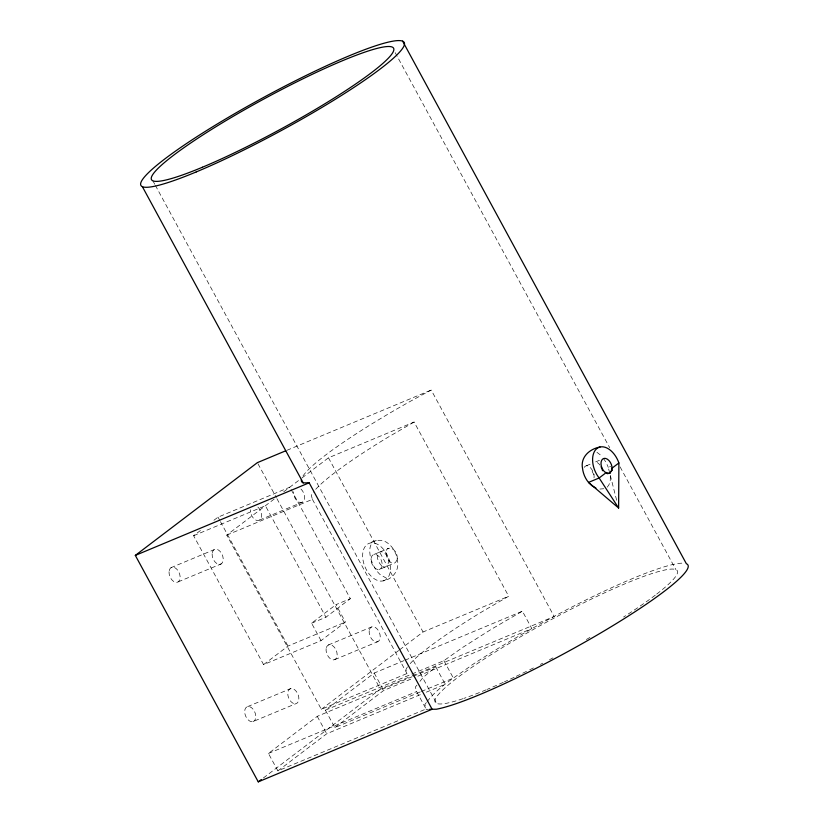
<?xml version="1.0" encoding="UTF-8"?>
<svg xmlns="http://www.w3.org/2000/svg" width="823" height="823" viewBox="0 0 823 823"><rect width="100%" height="100%" fill="white"/><g stroke="black" fill="none" stroke-linecap="round" stroke-linejoin="round"><path stroke-width="0.62" stroke-dasharray="4.12 3.09" d="M607.271 487.123C610.347 483.986 610.728 479.223 610.1 475.066M416.911 685.148L415.378 687.04L416.613 691.577L426.067 708.994L277.896 770.873L268.442 753.446L317.256 716.339L412.076 676.753M419.967 681.351L423.022 677.555L435.779 666.856L445.233 684.273L426.273 692.194M426.365 702.564L424.843 704.457L426.16 709.323L428.536 709.292M427.127 701.618C438.978 686.145 456.59 676.475 471.96 664.963C503.11 644.543 535.485 626.077 568.467 608.804A149.837 18.785 -28.5 0 1 684.633 563.282M291.044 489.428L350.341 598.66L335.979 604.658L345.444 622.075L321.032 640.633L263.586 664.614L193.6 535.711L201.738 529.528M213.939 520.249L218.013 517.163L289.819 487.175M407.282 667.247A149.837 18.785 -28.5 0 0 405.924 669.624L406.984 673.533L321.33 709.303L226.757 535.104L274.563 498.769M283.709 491.815L301.002 478.677M302.02 477.906L328.47 457.804L414.113 422.034L508.696 596.233L482.206 611.643A149.837 18.785 -28.5 0 0 407.92 666.363M321.032 640.633L311.578 623.206L335.979 604.658M263.586 664.614L287.999 646.065L345.444 622.075M311.578 623.206L325.939 617.209L350.341 598.66M321.33 709.303L398.63 650.551M399.649 649.769L423.043 631.992L508.696 596.233M420.193 691.948L334.858 727.573L325.394 710.156L374.218 673.049L403.856 660.684M263.36 777.982L380.329 689.088L411.068 676.249M277.896 770.873L326.721 733.766L421.53 694.17M334.858 727.573L383.672 690.476L413.311 678.101M325.394 710.156L443.916 660.674L462.505 647.536L491.66 629.06L522.389 611.18L531.843 628.597L414.494 677.607M414.113 422.034L387.623 437.455A149.837 18.785 -28.5 0 0 313.337 492.164M412.251 675.755L554.167 616.499L431.211 390.051L411.089 400.883A149.837 18.785 -28.5 0 0 302.247 477.268M383.137 580.884A20.081 12.592 67.3 0 0 384.012 549.929A20.081 12.592 67.3 0 0 362.645 555.072A20.081 12.592 67.3 0 0 383.137 580.884C392.592 579.217 399.34 570.534 397.602 560.905A19.937 14.392 69.1 0 0 388.096 543.396C382.86 539.055 375.597 539.518 370.062 543.036M376.296 540.433L372.84 542.059C369.033 545.947 369.496 551.904 370.381 556.852A19.937 10.39 65.9 0 0 379.887 574.361L386.419 578.219L389.372 578.281M286.939 450.294L431.211 390.051M193.6 535.711L265.407 505.734L325.939 617.209M259.482 520.074L302.566 502.081M226.757 535.104L312.411 499.345L311.341 495.436A149.837 18.785 -28.5 0 1 312.699 493.059M170.968 567.685L214.052 549.692M178.179 581.871L221.264 563.878M374.002 554.435L388.631 548.324M586.274 465.797L591.706 463.524M599.453 460.294L594.967 462.166A8.096 4.218 65.9 0 1 597.426 462.721A7.952 4.146 65.9 0 1 599.988 465.129M609.678 472.968L608.259 467.402L610.625 466.425M379.197 569.495A7.993 5.01 67.3 0 0 379.547 557.171A7.993 5.01 67.3 0 0 371.05 559.218A7.993 5.01 67.3 0 0 379.197 569.495L393.836 563.385M328.387 644.975L371.471 626.982M334.827 659.604L377.911 641.611M247.641 706.607L290.725 688.614M252.846 721.658A7.993 5.01 67.3 0 0 253.186 709.333A7.993 5.01 67.3 0 0 244.688 711.401A7.993 5.01 67.3 0 0 252.846 721.658L295.93 703.675A7.993 5.01 67.3 0 0 296.27 691.351A7.993 5.01 67.3 0 0 287.772 693.408A7.993 5.01 67.3 0 0 295.93 703.675M405.039 660.18L522.389 611.18M413.259 676.259L435.779 666.856M268.442 753.446L416.613 691.577M421.376 691.454L453.37 678.09L443.916 660.674M599.936 489.057L603.804 488.739M596.922 452.3L600.214 454.821A19.937 10.39 65.9 0 1 601.819 456.467M395.194 52.672L609.678 447.702M620.1 466.888L675.858 569.598M328.47 457.804L423.043 631.992M152.924 180.875L154.755 184.259M155.372 185.391L436.653 703.449M312.411 499.345L406.984 673.533M374.218 673.049L383.672 690.476M257.98 463.761L276.333 497.565M276.95 498.687L380.329 689.088M218.013 517.163L219.834 520.527M220.441 521.648L287.999 646.065M317.256 716.339L326.721 733.766M610.275 475.283L617.075 501.958M462.896 698.706A137.75 17.262 -28.5 0 1 470.427 668.327A137.75 17.262 -28.5 0 1 633.679 580.246A137.75 17.262 -28.5 0 1 656.476 594.257M655.273 595.173A137.75 17.262 -28.5 0 1 623.587 617.013M589.937 637.434A137.75 17.262 -28.5 0 1 585.534 639.965M552.933 657.886A137.75 17.262 -28.5 0 1 549.527 659.676M542.717 663.204A137.75 17.262 -28.5 0 1 540.392 664.398M533.417 667.926A137.75 17.262 -28.5 0 1 527.636 670.796M526.483 671.362A137.75 17.262 -28.5 0 1 515.239 676.784M514.149 677.308A137.75 17.262 -28.5 0 1 504.417 681.825M503.213 682.37A137.75 17.262 -28.5 0 1 487.206 689.376M486.136 689.818A137.75 17.262 -28.5 0 1 463.905 698.367M603.341 458.339A19.937 10.39 65.9 0 1 608.269 467.402M397.221 558.632A8.096 5.843 69.1 0 0 394.114 550.175A8.096 5.843 69.1 0 0 387.252 548.972A8.096 4.218 65.9 0 0 386.018 552.974A7.952 4.146 65.9 0 0 391.367 562.829A8.096 4.218 65.9 0 0 394.814 562.901A8.096 5.843 69.1 0 0 397.128 558.457M594.083 474.706A7.952 5.74 69.1 0 1 591.696 469.079M584.165 467.392A8.096 5.843 69.1 0 1 585.287 466.271A8.096 4.218 65.9 0 1 588.743 466.353A7.952 4.146 65.9 0 1 593.249 472.361M594 477.885A8.096 4.218 65.9 0 0 594.093 476.208A7.952 4.146 65.9 0 0 593.836 474.326M257.897 507.05A7.993 5.01 67.3 0 1 261.303 517.255A7.993 5.01 67.3 0 1 254.935 519.57A7.993 5.01 67.3 0 1 250.418 509.776M300.981 489.068A7.993 5.01 67.3 0 1 304.387 499.263A7.993 5.01 67.3 0 1 298.019 501.577A7.993 5.01 67.3 0 1 293.502 491.784M382.674 566.45A8.096 4.218 65.9 0 0 386.131 566.533A8.096 5.843 69.1 0 0 388.435 562.078A7.952 5.74 69.1 0 0 383.086 552.223A8.096 5.843 69.1 0 0 378.559 552.593A8.096 4.218 65.9 0 0 377.325 556.595A7.952 4.146 65.9 0 0 382.674 566.461M169.044 571.738A7.993 5.01 67.3 0 0 176.966 582.355A7.993 5.01 67.3 0 0 177.727 570.246A7.993 5.01 67.3 0 0 169.044 571.738M326.134 648.637A7.993 5.01 67.3 0 0 333.541 659.912A7.993 5.01 67.3 0 0 335.146 648.318A7.993 5.01 67.3 0 0 326.134 648.637M212.128 553.745A7.993 5.01 67.3 0 0 220.05 564.362A7.993 5.01 67.3 0 0 220.811 552.254A7.993 5.01 67.3 0 0 212.128 553.745M369.218 630.655A7.993 5.01 67.3 0 0 376.625 641.919A7.993 5.01 67.3 0 0 378.23 630.325A7.993 5.01 67.3 0 0 369.218 630.655"/><path stroke-width="1.23" d="M618.618 508.017L618.886 462.968A20.081 12.592 67.3 0 0 597.045 448.432A20.081 12.592 67.3 0 0 599.134 477.978L618.618 508.017L588.517 482.412A19.937 14.392 69.1 0 1 582.509 468.277C580.328 457.032 589.731 448.854 600.008 447.023M611.859 470.437L611.962 466.754A7.993 5.01 67.3 0 0 602.765 458.977A7.993 5.01 67.3 0 0 604.915 472.104L609.154 473.472L611.859 470.437L609.699 473.174L607.405 473.688L605.954 472.793L599.134 477.978L588.517 482.412L592.015 485.786L595.914 488.049M611.468 470.591L612.065 468.153L618.886 462.968M301.372 479.675A149.837 18.785 -28.5 0 0 303.203 482.875L309.16 482.813L432.106 709.261L258.268 781.85L135.322 555.402L257.373 462.639L285.756 450.788M258.268 781.85L261.323 779.535M135.322 555.402L309.16 482.813M609.699 473.174L610.327 472.916M429.729 709.282L436.344 709.22A149.837 18.785 -28.5 0 0 595.276 636.138A149.837 18.785 -28.5 0 0 686.361 563.724L402.622 41.15M142.42 186.749L303.203 482.875M601.078 466.836A7.952 4.146 65.9 0 1 602.529 470.694M196.244 171.925A149.837 18.785 -28.5 0 0 403.949 46.006A149.837 18.785 -28.5 0 0 217.385 123.913A149.837 18.785 -28.5 0 0 196.244 171.925M202.396 167.244A137.75 17.262 -28.5 0 0 393.343 51.489A137.75 17.262 -28.5 0 0 221.84 123.111A137.75 17.262 -28.5 0 0 202.396 167.244"/></g></svg>
